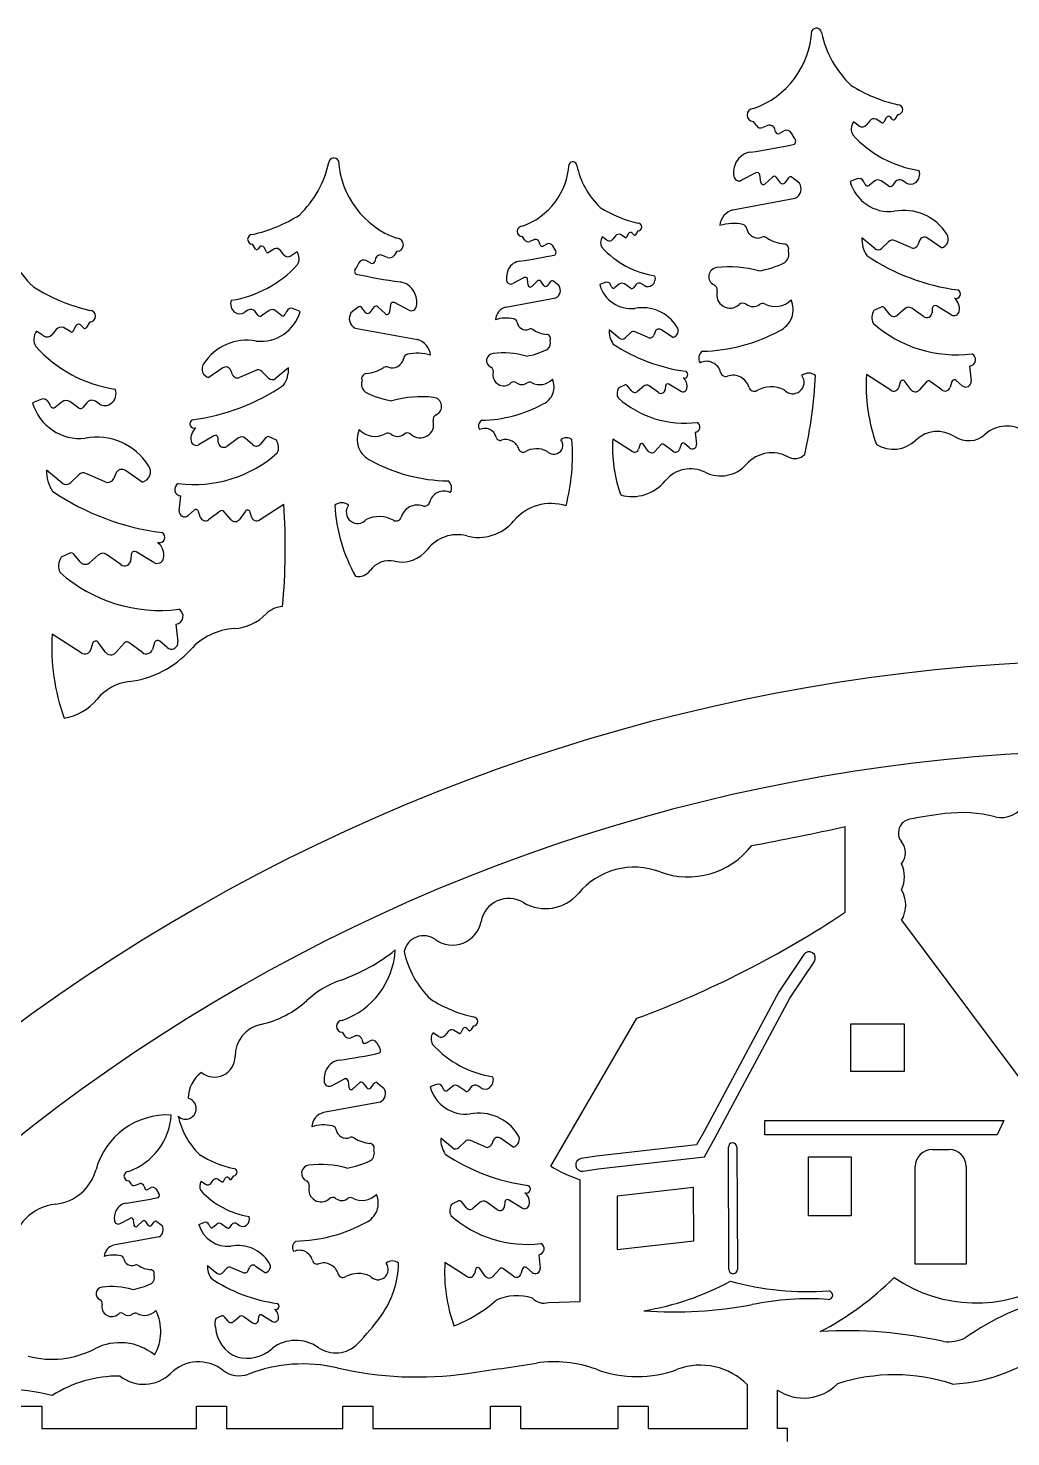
# Model space of a CAD drawing. Extents: x 0 to 545, y 0 to 410.
# Drawn here: x 143.3 to 259, y 243.7 to 409.5 of the extents above; entities that cross this region are included whole.
import ezdxf

# ---------------------------------------------------------------- set-up
doc = ezdxf.new("R2010")
doc.units = 0
doc.layers.add('GREEN', color=3, linetype='CONTINUOUS')
doc.layers.add('WHITE', color=7, linetype='CONTINUOUS')

msp = doc.modelspace()

# ---------------------------------------------------------------- linework, layer by layer
at = {"layer": 'GREEN', "linetype": 'CONTINUOUS'}
for p, q in [((229.058057, 398.037143), (228.722937, 398.526399)), ((230.403613, 398.042357), (229.817241, 397.807035)), ((241.179893, 397.992783), (240.486135, 398.467644)), ((242.429307, 398.616944), (242.033732, 398.120747)), ((243.854569, 398.382291), (243.156083, 398.812132)), ((244.367958, 398.973684), (244.076692, 398.441213)), ((245.114687, 398.771898), (244.882833, 399.032337)), ((245.734424, 399.364117), (245.366399, 398.791584)), ((231.330767, 397.327082), (231.251781, 397.619371)), ((232.344289, 397.423866), (231.784403, 397.12925)), ((233.534946, 396.556516), (233.193731, 397.170703)), ((229.012892, 392.47807), (227.317723, 391.602318)), ((229.581651, 391.370929), (229.47291, 392.235973)), ((230.949235, 391.987288), (230.116457, 391.182515)), ((231.90288, 391.315014), (231.422375, 391.950521)), ((232.844395, 391.886062), (232.407732, 391.313884)), ((234.124877, 391.275198), (233.294729, 391.941032)), ((240.905131, 391.768998), (240.110855, 391.444883)), ((241.864125, 391.123375), (241.724277, 391.438896)), ((243.000295, 391.522043), (242.351743, 391.004121)), ((244.650739, 390.922149), (243.75949, 391.546023)), ((245.425991, 391.436972), (245.084522, 390.989529)), ((246.685409, 391.310694), (246.281661, 391.579859)), ((226.274061, 388.142092), (233.650805, 389.481003)), ((201.761933, 384.592514), (201.493837, 384.983919)), ((211.459402, 384.557026), (210.904395, 384.936915)), ((212.458934, 385.056355), (212.142473, 384.659397)), ((213.599143, 384.868632), (213.040354, 385.212505)), ((214.009854, 385.341747), (213.776841, 384.91577)), ((214.607237, 385.180318), (214.421754, 385.388669)), ((215.103027, 385.654093), (214.808607, 385.196067)), ((243.001641, 383.562534), (241.485105, 384.818415)), ((250.873409, 383.656345), (249.234074, 384.792951)), ((170.065156, 383.513966), (169.697131, 384.086498)), ((170.548722, 383.754718), (170.316869, 383.49428)), ((171.354863, 383.163595), (171.063597, 383.696065)), ((172.275473, 383.534514), (171.576986, 383.104672)), ((173.397823, 382.843129), (173.002248, 383.339326)), ((174.945421, 383.190026), (174.251663, 382.715164)), ((186.708619, 383.24878), (186.373499, 382.759524)), ((202.838378, 384.596685), (202.369281, 384.408428)), ((203.580101, 384.024465), (203.516912, 384.258296)), ((204.390919, 384.101892), (203.94301, 383.866199)), ((205.343445, 383.408012), (205.070473, 383.899362)), ((244.644979, 384.379396), (243.850357, 383.598609)), ((247.246072, 383.674484), (245.343732, 384.507887)), ((248.284189, 384.507396), (248.089125, 384.019736)), ((182.237824, 381.893084), (181.896609, 381.278897)), ((183.647152, 381.851631), (183.087266, 382.146247)), ((184.179775, 382.341752), (184.100788, 382.049463)), ((185.614314, 382.529417), (185.027942, 382.764739)), ((201.725802, 380.145256), (200.369666, 379.444654)), ((202.180808, 379.259543), (202.093816, 379.951578)), ((203.274876, 379.75263), (202.608653, 379.108812)), ((204.037792, 379.214811), (203.653388, 379.723216)), ((204.791003, 379.671649), (204.441674, 379.213907)), ((205.815389, 379.182958), (205.151271, 379.715625)), ((211.239593, 379.577998), (210.604172, 379.318706)), ((212.006788, 379.0615), (211.894909, 379.313917)), ((212.915723, 379.380434), (212.396882, 378.966097)), ((214.236079, 378.900519), (213.52308, 379.399618)), ((214.85628, 379.312377), (214.583105, 378.954423)), ((215.863814, 379.211355), (215.540816, 379.426687)), ((175.3207, 376.167265), (174.526424, 376.491379)), ((182.136826, 376.663413), (181.306678, 375.997579)), ((183.023823, 376.036266), (182.587161, 376.608444)), ((184.00918, 376.672902), (183.528675, 376.037396)), ((185.315098, 375.904897), (184.48232, 376.709669)), ((185.958645, 376.958354), (185.849905, 376.09331)), ((188.113832, 376.3247), (186.418663, 377.200451)), ((199.534736, 376.676473), (205.436132, 377.747602)), ((243.77959, 376.676515), (242.916859, 376.28037)), ((244.783959, 375.81779), (244.157894, 376.588332)), ((246.592873, 376.515753), (245.68997, 375.737388)), ((248.769317, 375.560186), (247.374246, 376.552236)), ((249.791097, 376.552607), (249.770175, 376.050469)), ((252.02037, 375.765166), (250.2705, 376.81148)), ((150.544148, 374.927522), (150.102518, 374.240484)), ((169.149894, 376.30224), (168.746147, 376.033075)), ((170.347034, 375.71191), (170.005564, 376.159353)), ((171.672065, 376.268404), (170.780816, 375.64453)), ((173.079812, 375.726503), (172.431261, 376.244425)), ((173.707278, 376.161278), (173.56743, 375.845757)), ((145.07871, 373.281922), (144.246201, 373.851756)), ((146.578008, 374.030916), (146.103318, 373.435479)), ((148.288322, 373.749332), (147.450139, 374.265141)), ((148.904389, 374.459003), (148.55487, 373.820038)), ((149.800463, 374.21686), (149.522239, 374.529386)), ((181.78075, 374.203385), (189.157494, 372.864473)), ((212.9168, 373.012827), (211.703572, 374.017532)), ((214.231471, 373.666317), (213.595773, 373.041687)), ((216.312345, 373.102387), (214.790473, 373.769109)), ((217.142839, 373.768716), (216.986788, 373.378589)), ((219.214215, 373.087876), (217.902747, 373.99716)), ((166.197481, 369.515332), (164.558146, 368.378727)), ((167.34243, 368.742118), (167.147366, 369.229777)), ((170.087823, 369.230268), (168.185484, 368.396866)), ((171.581198, 368.320991), (170.786576, 369.101778)), ((173.94645, 369.540797), (172.429915, 368.284916)), ((244.890016, 366.887473), (242.030638, 368.730426)), ((254.177496, 369.723156), (254.369928, 367.968169)), ((213.539159, 367.504011), (212.848975, 367.187096)), ((214.342655, 366.817031), (213.841803, 367.433465)), ((215.789786, 367.375402), (215.067463, 366.75271)), ((217.530941, 366.610948), (216.414885, 367.404589)), ((218.348366, 367.404885), (218.331628, 367.003174)), ((220.131783, 366.774932), (218.731888, 367.611983)), ((246.001167, 367.824129), (245.845023, 367.253136)), ((247.2657, 366.961363), (246.563286, 367.926986)), ((249.123724, 367.885128), (248.250449, 366.911091)), ((250.895933, 366.922115), (249.549406, 367.927522)), ((252.09049, 367.905412), (251.879731, 367.238959)), ((253.323802, 367.420562), (252.600688, 368.049083)), ((144.748997, 365.81338), (143.795866, 365.424442)), ((145.899789, 365.038633), (145.731972, 365.417258)), ((147.263193, 365.517035), (146.484931, 364.895528)), ((149.243726, 364.797161), (148.174227, 365.54581)), ((150.174028, 365.414948), (149.764265, 364.878017)), ((151.68533, 365.263415), (151.200833, 365.586413)), ((165.161055, 361.533861), (163.411186, 360.487547)), ((221.857485, 361.941325), (222.01143, 360.537335)), ((165.66138, 360.77285), (165.640458, 361.274988)), ((168.057309, 361.274618), (166.662238, 360.282567)), ((169.741586, 360.45977), (168.838683, 361.238134)), ((171.273662, 361.310713), (170.647596, 360.540171)), ((172.514696, 361.002752), (171.651966, 361.398896)), ((214.4275, 359.672778), (212.139998, 361.14714)), ((215.316422, 360.422103), (215.191506, 359.965309)), ((216.328048, 359.73189), (215.766116, 360.504389)), ((217.814467, 360.470902), (217.115847, 359.691672)), ((219.232234, 359.700492), (218.155012, 360.504817)), ((220.18788, 360.487129), (220.019272, 359.953966)), ((221.17453, 360.099249), (220.596038, 360.602066)), ((147.264808, 355.965624), (145.444965, 357.472681)), ((149.236815, 356.945858), (148.283268, 356.008914)), ((152.358125, 356.099964), (150.075318, 357.100046)), ((153.603866, 357.099458), (153.36979, 356.514266)), ((156.71093, 356.078197), (154.743728, 357.442124)), ((161.061627, 352.69055), (161.254059, 354.445538)), ((173.400917, 353.452807), (170.541539, 351.609854)), ((162.830867, 352.771464), (162.107753, 352.142943)), ((163.551825, 351.96134), (163.341065, 352.627793)), ((165.882149, 352.649903), (164.535623, 351.644497)), ((167.181106, 351.633472), (166.307831, 352.60751)), ((168.86827, 352.649368), (168.165855, 351.683745)), ((169.586533, 351.975518), (169.430388, 352.54651)), ((148.198347, 347.7024), (147.16307, 347.227027)), ((149.40359, 346.67193), (148.652312, 347.59658)), ((151.574286, 347.509486), (150.490803, 346.575448)), ((154.18602, 346.362805), (152.511935, 347.553266)), ((155.412156, 347.553711), (155.387049, 346.951145)), ((158.087283, 346.608782), (155.987439, 347.864358)), ((160.675835, 339.35837), (160.906753, 337.252385)), ((149.530859, 335.95555), (146.099605, 338.167093)), ((150.86424, 337.079537), (150.676867, 336.394346)), ((152.38168, 336.044218), (151.538782, 337.202966)), ((154.611308, 337.152736), (153.563379, 335.983891)), ((156.737958, 335.997121), (155.122127, 337.203609)), ((158.171427, 337.177077), (157.918516, 336.377333)), ((159.651402, 336.595256), (158.783665, 337.349481))]:
    msp.add_line(p, q, dxfattribs=at)
for centre, radius, start, end in [((225.264902, 409.815792), 10.355556, -70.49249, -3.508211), ((236.14386, 408.902746), 0.610484, 8.175609, 152.766016), ((248.552578, 411.503691), 12.069201, -167.976694, -133.818962), ((249.719248, 417.956816), 17.90418, -122.133674, -102.859667), ((228.722937, 399.290534), 0.764135, 90, 270), ((245.734424, 399.932912), 0.568795, -90, 90), ((229.581114, 398.395416), 0.633993, -145.590443, -68.133508), ((230.639741, 397.453977), 0.633993, 15.12204, 111.866492), ((241.666298, 397.65985), 1.430146, 145.609256, 209.500855), ((241.537994, 398.515957), 0.633993, -124.390744, -38.562356), ((242.925046, 398.221734), 0.633993, 68.628404, 141.437644), ((243.937638, 398.517277), 0.158498, -121.607717, -28.679037), ((244.646066, 398.821556), 0.316997, 41.676879, 151.320964), ((245.23307, 398.877288), 0.158498, -138.323121, -32.733011), ((231.636787, 397.409778), 0.316997, -164.87796, -62.24632), ((232.639521, 396.862809), 0.633993, 29.054604, 117.75368), ((233.225596, 396.196382), 0.474756, -47.833998, 49.337842), ((250.210256, 405.822121), 13.207332, -137.829917, -98.634978), ((228.654194, 392.72151), 2.218977, 97.909997, 151.929644), ((218.830886, 463.423663), 69.162336, -82.090003, -77.717189), ((166.878978, 396.226073), 12.069201, -46.181038, -12.023306), ((179.287696, 393.625127), 0.610484, 27.233984, 171.824391), ((190.166654, 394.538173), 10.355556, -176.491789, -109.50751), ((198.727409, 394.015433), 8.284444, -70.49249, -3.508211), ((207.430575, 393.284996), 0.488387, 8.175609, 152.766016), ((217.35755, 395.365753), 9.655361, -167.976694, -133.818962), ((229.132953, 392.466195), 2.76156, 151.929644, 188.122627), ((227.02673, 392.165586), 0.633993, -171.877373, -62.67839), ((229.158389, 392.196436), 0.316997, 7.164776, 117.32161), ((231.16952, 391.759337), 0.316997, 37.092837, 134.020216), ((233.096391, 391.693749), 0.316997, 51.268059, 142.650651), ((244.757893, 392.751112), 4.827131, -164.299939, -83.59585), ((241.144665, 391.181996), 0.633993, 23.904259, 112.198571), ((243.395919, 391.026635), 0.633993, 55.00798, 128.610253), ((245.929985, 391.052345), 0.633993, 56.309933, 142.650651), ((247.109137, 392.33291), 1.198583, -55.066713, 21.105041), ((229.896172, 391.410466), 0.316997, -172.835223, -45.979785), ((232.155736, 391.506198), 0.316997, -142.907162, -37.349349), ((233.062115, 390.596278), 1.261109, -62.172979, 32.571488), ((242.153931, 391.251825), 0.316997, -156.095741, -51.389747), ((244.832525, 391.181843), 0.316997, -124.992021, -37.349349), ((247.212923, 392.101966), 0.95099, -123.690068, -52.224316), ((218.290886, 400.528252), 14.323344, -122.133674, -102.859667), ((226.895605, 386.091748), 2.142481, 106.864221, 174.902406), ((246.411058, 382.044584), 6.01374, 32.329018, 100.682468), ((153.925933, 389.495012), 14.483042, -167.976694, -133.818962), ((165.712307, 402.679197), 17.90418, -77.140333, -57.866326), ((215.103027, 386.109129), 0.455036, -90, 90), ((226.331083, 381.269398), 5.252675, 77.493542, 107.385383), ((227.331257, 385.778486), 0.633993, 9.489857, 77.493542), ((169.697131, 384.655293), 0.568795, 90, 270), ((186.708619, 384.012915), 0.764135, -90, 90), ((201.493837, 385.595227), 0.611308, 90, 270), ((211.848526, 384.290679), 1.144117, 145.609256, 209.500855), ((212.855524, 384.740187), 0.507195, 68.628404, 141.437644), ((213.665598, 384.976621), 0.126799, -121.607716, -28.679037), ((214.232341, 385.220045), 0.253597, 41.676879, 151.320964), ((214.701944, 385.26463), 0.126799, -138.323121, -32.733011), ((229.234982, 386.096714), 1.296146, -170.510143, -68.467157), ((229.943409, 384.301284), 0.633993, 56.77338, 111.532843), ((232.700631, 388.51049), 4.397874, -123.22662, -95.28689), ((244.950895, 384.679986), 3.468554, 177.712723, 213.858823), ((248.872837, 384.271937), 0.633993, 55.26514, 158.19859), ((250.643088, 384.666876), 1.036446, -77.160427, 34.949862), ((170.198485, 383.59967), 0.158498, -147.266989, -41.676879), ((170.785489, 383.543938), 0.316997, 28.679036, 138.323121), ((171.493917, 383.239658), 0.158498, -151.320963, -58.392283), ((172.506509, 382.944116), 0.633993, 38.562356, 111.371596), ((173.765257, 382.382231), 1.430146, -29.500855, 34.390744), ((202.180378, 384.879132), 0.507195, -145.590443, -68.133508), ((203.02728, 384.125981), 0.507195, 15.12204, 111.866492), ((203.824917, 384.090622), 0.253597, -164.87796, -62.24632), ((204.627105, 383.653046), 0.507195, 29.054604, 117.75368), ((205.095965, 383.119906), 0.379805, -47.833998, 49.337842), ((218.683693, 390.820496), 10.565866, -137.829917, -98.634978), ((211.745882, 384.975565), 0.507195, -124.390744, -38.562356), ((232.236981, 383.50003), 0.633993, -21.302312, 84.71311), ((231.700307, 382.885399), 1.191055, -53.867963, 18.823957), ((243.40601, 384.05083), 0.633993, -129.629005, -45.503167), ((245.089326, 383.927176), 0.633993, 66.342091, 134.496833), ((247.500477, 384.255195), 0.633993, -113.657909, -21.801409), ((165.221299, 390.544502), 13.207332, -81.365022, -42.170083), ((173.893562, 383.238339), 0.633993, -141.437644, -55.609256), ((182.792034, 381.58519), 0.633993, 62.24632, 150.945396), ((183.794769, 382.13216), 0.316997, -117.75368, -15.12204), ((184.791814, 382.176358), 0.633993, 68.133508, 164.87796), ((185.850442, 383.117797), 0.633993, -111.866492, -34.409557), ((201.438842, 380.340008), 1.775181, 97.909997, 151.929644), ((193.580196, 436.90173), 55.329869, -82.090003, -77.717189), ((227.690434, 391.313251), 10.505871, -81.16146, -63.350726), ((256.071927, 403.586894), 25.106156, -123.895952, -97.513719), ((182.205959, 380.918764), 0.474756, 130.662158, 227.833998), ((196.60067, 448.146045), 69.162336, -102.282811, -97.909997), ((201.82185, 380.135755), 2.209248, 151.929644, 188.122627), ((200.136872, 379.895268), 0.507195, -171.877373, -62.67839), ((201.842199, 379.919949), 0.253597, 7.164776, 117.32161), ((203.451104, 379.570269), 0.253597, 37.092837, 134.020216), ((204.992601, 379.517799), 0.253597, 51.268059, 142.650651), ((216.202797, 380.029128), 0.958866, -55.066713, 21.105041), ((224.519256, 380.257598), 1.069206, 96.268117, 245.735397), ((225.868426, 368.688143), 12.71704, 74.323379, 96.61926), ((155.325937, 397.238761), 21.485016, -122.133674, -102.859667), ((186.777362, 377.443891), 2.218977, 28.070356, 82.090003), ((186.298603, 377.188576), 2.76156, -8.122627, 28.070356), ((202.432425, 379.291172), 0.253597, -172.835223, -45.979785), ((204.240076, 379.367758), 0.253597, -142.907162, -37.349349), ((204.96518, 378.639822), 1.008887, -62.172979, 32.571488), ((214.321802, 380.363689), 3.861705, -164.299939, -83.59585), ((211.43122, 379.108397), 0.507195, 23.904259, 112.198571), ((212.238632, 379.16426), 0.253597, -156.095741, -51.389747), ((213.232223, 378.984108), 0.507195, 55.00798, 128.610253), ((214.381508, 379.108274), 0.253597, -124.992021, -37.349349), ((215.259475, 379.004675), 0.507195, 56.309933, 142.650651), ((216.285826, 379.844372), 0.760792, -123.690068, -52.224316), ((223.819324, 378.704863), 0.633993, -14.472029, 65.735397), ((225.975324, 378.148407), 1.592659, 165.527971, 312.440725), ((252.587196, 378.222242), 0.515215, -112.334503, 66.9457), ((168.322418, 377.055292), 1.198583, 158.894959, 235.066713), ((174.28689, 375.904378), 0.633993, 67.801429, 156.095741), ((182.335164, 376.41613), 0.316997, 37.349349, 128.731941), ((184.262035, 376.481719), 0.316997, 45.979784, 142.907163), ((186.273166, 376.918818), 0.316997, 62.67839, 172.835224), ((188.404825, 376.887967), 0.633993, -117.32161, -8.122627), ((200.031971, 375.036198), 1.713985, 106.864221, 174.902406), ((215.644334, 371.798467), 4.810992, 32.329018, 100.682468), ((227.477929, 376.505191), 0.633993, 52.136375, 132.440725), ((228.652617, 378.016121), 1.279851, -127.863626, -53.607372), ((229.78813, 376.475534), 0.633993, 62.202347, 126.392629), ((231.284925, 379.31474), 2.5756, -117.797653, -43.691523), ((230.657878, 376.388065), 2.741136, -65.487238, 24.747953), ((243.911868, 376.388436), 0.316997, 39.093859, 114.663396), ((247.006832, 376.03556), 0.633993, 54.582945, 130.763605), ((250.107819, 376.53941), 0.316997, 59.123187, 177.614056), ((251.325529, 376.465966), 1.66546, -10.025261, 50.208933), ((150.544148, 375.610076), 0.682554, -90, 90), ((168.218632, 376.824347), 0.95099, -127.775684, -56.309932), ((169.501571, 375.774726), 0.633993, 37.349349, 123.690067), ((170.673662, 377.473493), 4.827131, -96.40415, -15.700061), ((170.59903, 375.904224), 0.316997, -142.650651, -55.007979), ((172.035637, 375.749017), 0.633993, 51.389747, 124.99202), ((173.277625, 375.974207), 0.316997, -128.610253, -23.904259), ((182.36944, 375.31866), 1.261109, 147.428512, 242.172979), ((183.27582, 376.228579), 0.316997, -142.650651, -37.092838), ((185.535383, 376.132847), 0.316997, -134.020215, -7.164777), ((199.580354, 371.178318), 4.20214, 77.493542, 107.385383), ((200.380493, 374.785588), 0.507195, 9.489857, 77.493542), ((201.903473, 375.040171), 1.036917, -170.510143, -68.467157), ((244.159431, 375.437716), 1.50135, 145.856703, 205.916383), ((245.27601, 376.217581), 0.633993, -140.906141, -49.236395), ((249.136731, 376.076862), 0.633993, -125.417055, -2.385944), ((252.345731, 376.309305), 0.633993, -120.876813, -12.134148), ((145.662397, 372.882402), 1.716175, 145.609256, 209.500855), ((145.508431, 373.909731), 0.760792, -124.390744, -38.562356), ((147.172894, 373.556664), 0.760792, 68.628404, 141.437644), ((148.388005, 373.911315), 0.190198, -121.607717, -28.679037), ((149.238119, 374.27645), 0.380396, 41.67688, 151.320964), ((149.942524, 374.343329), 0.190198, -138.32312, -32.733011), ((202.470215, 373.603827), 0.507195, 56.77338, 111.532843), ((204.675992, 376.971192), 3.518299, -123.22662, -95.28689), ((204.305072, 372.962823), 0.507195, -21.302312, 84.71311), ((214.476204, 373.906788), 2.774843, 177.712723, 213.858823), ((214.586949, 373.30454), 0.507195, 66.342091, 134.496833), ((216.515869, 373.566956), 0.507195, -113.657909, -21.801409), ((217.613758, 373.580349), 0.507195, 55.26514, 158.19859), ((219.029958, 373.8963), 0.829157, -77.160427, 34.949862), ((222.305136, 391.328814), 19.850281, -88.790476, -61.439905), ((252.629312, 385.869323), 14.811354, -131.53071, -82.867511), ((155.915147, 382.677127), 15.848799, -137.829917, -98.634978), ((169.020497, 366.766965), 6.01374, 79.317532, 147.670982), ((188.535951, 370.81413), 2.142481, 5.097594, 73.135779), ((200.667835, 379.213401), 8.404697, -81.16146, -63.350726), ((203.875733, 372.471119), 0.952844, -53.867963, 18.823957), ((223.373029, 389.032314), 20.084925, -123.895952, -97.513719), ((213.240296, 373.403464), 0.507195, -129.629005, -45.503167), ((223.230526, 370.664007), 0.962858, 121.729582, 214.308057), ((164.788467, 369.389257), 1.036446, 145.050138, 257.160427), ((186.196574, 370.819095), 1.296146, -111.532843, -9.489857), ((188.100298, 370.500867), 0.633993, 102.506458, 170.510143), ((189.100472, 365.991779), 5.252675, 72.614617, 102.506458), ((198.130893, 370.368878), 0.855365, 96.268117, 245.735397), ((199.210228, 361.113314), 10.173632, 74.323379, 96.61926), ((223.184898, 368.57536), 1.718137, 14.043417, 115.871314), ((254.117233, 370.489146), 0.768357, -85.501622, 62.80809), ((166.558718, 368.994318), 0.633993, 21.80141, 124.73486), ((167.931078, 368.977577), 0.633993, -158.198591, -66.342091), ((170.342229, 368.649557), 0.633993, 45.503167, 113.657909), ((172.025545, 368.773211), 0.633993, -134.496833, -50.370995), ((170.48066, 369.402367), 3.468554, -33.858823, 2.287277), ((183.194575, 368.222411), 0.633993, 95.28689, 201.302312), ((182.730925, 373.232872), 4.397874, -84.71311, -56.77338), ((185.488146, 369.023666), 0.633993, 68.467157, 123.22662), ((197.570947, 369.12669), 0.507195, -14.472029, 65.735397), ((199.295747, 368.681525), 1.274127, 165.527971, 312.440725), ((203.543427, 369.614592), 2.06048, -117.797653, -43.691523), ((203.04179, 367.273252), 2.192908, -65.487238, 24.747953), ((220.585244, 368.740594), 0.412172, -112.334503, 66.945699), ((219.575911, 367.335573), 1.332368, -10.025261, 50.208933), ((225.466728, 369.146121), 0.633993, -165.956583, -71.156989), ((226.307862, 366.681376), 1.970326, 16.149064, 108.843011), ((233.354319, 367.806547), 1.328212, -139.892189, 37.788237), ((235.216897, 367.63163), 1.280041, 50.57473, 129.42527), ((183.135548, 371.165366), 52.955456, -12.905069, -2.754615), ((262.619111, 367.467657), 20.627161, 176.49023, 199.739662), ((152.193804, 366.490075), 1.4383, -55.066713, 21.105041), ((159.359629, 388.309275), 25.106156, -82.486281, -56.104048), ((183.731249, 367.607781), 1.191055, 161.176043, 233.867963), ((187.741121, 376.035633), 10.505871, -116.649274, -98.83854), ((200.497831, 367.366952), 0.507195, 52.136375, 132.440725), ((201.437581, 368.575696), 1.023881, -127.863626, -53.607372), ((202.345991, 367.343227), 0.507195, 62.202347, 126.392629), ((213.843033, 366.512972), 1.20108, 145.856703, 205.916383), ((213.644982, 367.273548), 0.253597, 39.093859, 114.663396), ((214.736296, 367.136865), 0.507195, -140.906141, -49.236395), ((216.120953, 366.991248), 0.507195, 54.582945, 130.763605), ((217.824873, 367.024289), 0.507195, -125.417055, -2.385944), ((218.601743, 367.394328), 0.253597, 59.123187, 177.614055), ((220.392073, 367.210244), 0.507195, -120.876813, -12.134148), ((228.809417, 367.405734), 0.633993, -163.850936, -61.091505), ((230.824898, 363.755976), 3.535286, 64.651094, 118.908495), ((245.233483, 367.420369), 0.633993, -122.80296, -15.294276), ((246.306937, 367.740513), 0.316997, 36.032935, 164.705724), ((247.778397, 367.33431), 0.633993, -143.967065, -41.877869), ((249.35975, 367.673519), 0.316997, 53.252529, 138.12213), ((251.275244, 367.430122), 0.633993, -126.747471, -17.54906), ((252.392734, 367.80983), 0.316997, 49.003269, 162.45094), ((253.739712, 367.899066), 0.633993, -130.996732, 6.257409), ((149.372311, 366.991917), 5.792557, -164.299939, -83.59585), ((145.036438, 365.108978), 0.760792, 23.904259, 112.198571), ((146.247556, 365.192773), 0.380396, -156.095741, -51.389747), ((147.737942, 364.922545), 0.760792, 55.00798, 128.610253), ((149.461869, 365.108793), 0.380396, -124.992021, -37.349349), ((150.778821, 364.953396), 0.760792, 56.309933, 142.650651), ((152.318347, 366.212941), 1.141188, -123.690068, -52.224316), ((189.56313, 353.410524), 12.71704, 83.38074, 105.676621), ((190.912299, 364.979979), 1.069206, -65.735397, 83.731883), ((196.359597, 379.22585), 15.880225, -88.790476, -61.439905), ((220.618937, 374.858258), 11.849083, -131.53071, -82.867511), ((162.84436, 362.944624), 0.515215, 113.0543, 292.334503), ((189.456231, 362.870788), 1.592659, -132.440725, 14.472029), ((191.612231, 363.427245), 0.633993, 114.264603, 194.472029), ((197.099908, 362.694005), 0.770286, 121.729583, 214.308057), ((164.106026, 361.188348), 1.66546, 129.791067, 190.025261), ((165.323736, 361.261792), 0.316997, 2.385944, 120.876813), ((184.773678, 361.110446), 2.741136, 155.252047, 245.487238), ((184.146631, 364.037122), 2.5756, -136.308477, -62.202347), ((185.643426, 361.197915), 0.633993, 53.607371, 117.797653), ((186.778939, 362.738502), 1.279851, -126.392628, -52.136374), ((187.953626, 361.227572), 0.633993, 47.559275, 127.863625), ((197.063406, 361.023088), 1.37451, 14.043417, 115.871314), ((221.809274, 362.554116), 0.614685, -85.501622, 62.80809), ((250.399849, 358.352847), 3.68431, 56.722901, 133.744876), ((254.046446, 363.909098), 2.961711, -123.277099, -48.151099), ((258.555789, 358.874326), 3.797217, 54.794016, 131.848901), ((151.356109, 354.144083), 7.216488, 32.329018, 100.682468), ((163.085824, 361.031686), 0.633993, -167.865852, -59.123187), ((166.294824, 360.799243), 0.633993, -177.614056, -54.582945), ((168.424723, 360.757941), 0.633993, 49.236395, 125.417055), ((170.155545, 360.939963), 0.633993, -130.763605, -39.093859), ((171.519687, 361.110817), 0.316997, 65.336604, 140.906141), ((171.272124, 360.160097), 1.50135, -25.916383, 34.143297), ((198.88887, 361.479697), 0.507195, -165.956583, -71.156989), ((199.561777, 359.5079), 1.57626, 16.149064, 108.843011), ((201.563022, 360.087387), 0.507195, -163.850936, -61.091505), ((203.175406, 357.16758), 2.828229, 64.651094, 118.908495), ((205.198943, 360.408037), 1.06257, -139.892189, 37.788237), ((206.689005, 360.268104), 1.024033, 50.57473, 129.42527), ((183.30092, 359.316184), 24.101523, -14.485992, 4.14705), ((228.610776, 360.136925), 16.501729, 176.49023, 199.739662), ((214.702274, 360.099095), 0.507195, -122.80296, -15.294276), ((215.561037, 360.35521), 0.253597, 36.032935, 164.705724), ((218.003288, 360.301615), 0.253597, 53.252529, 138.12213), ((219.535683, 360.106897), 0.507195, -126.747471, -17.54906), ((220.429674, 360.410664), 0.253597, 49.003269, 162.45094), ((221.507257, 360.482053), 0.507195, -130.996732, 6.257409), ((245.19281, 363.793164), 3.846315, -121.134748, -46.255124), ((162.802243, 370.591705), 14.811354, -97.132489, -48.46929), ((193.126419, 376.051195), 19.850281, -118.560095, -91.209524), ((216.738206, 360.030248), 0.507195, -143.967065, -41.877869), ((230.897392, 355.541291), 3.98545, 61.120135, 138.573977), ((233.59058, 360.424047), 1.590801, -118.879865, -43.0313), ((149.603914, 357.306565), 4.162265, 177.712723, 213.858823), ((149.770031, 356.403193), 0.760792, 66.342091, 134.496833), ((154.310244, 356.816907), 0.760792, 55.26514, 158.19859), ((156.434545, 357.290834), 1.243735, -77.160427, 34.949862), ((221.31143, 353.777183), 3.863187, 63.420214, 140.838245), ((224.859681, 360.869124), 4.066865, -116.579786, -41.426023), ((162.949151, 379.994855), 30.127387, -123.895952, -97.513719), ((147.750052, 356.551578), 0.760792, -129.629005, -45.503167), ((152.663412, 356.796817), 0.760792, -113.657909, -21.801409), ((161.314322, 355.211527), 0.768357, 117.19191, 265.501622), ((192.246657, 353.297742), 1.718137, 64.128686, 165.956583), ((192.20103, 355.386388), 0.962858, -34.308057, 58.270418), ((214.439806, 359.373909), 4.999238, -105.798495, -39.161755), ((95.190291, 348.394306), 78.374042, -5.106586, 3.700618), ((180.214658, 352.354011), 1.280041, 50.57473, 129.42527), ((198.579782, 354.423039), 19.208441, -176.776066, -150.601581), ((182.077236, 352.528929), 1.328212, 142.211763, 319.892189), ((189.123694, 351.403757), 1.970326, 71.156989, 163.850936), ((189.964827, 353.868503), 0.633993, -108.843011, -14.043417), ((204.90036, 347.754956), 5.798328, 72.579998, 139.850503), ((161.691843, 352.621448), 0.633993, 173.742591, 310.996732), ((163.038822, 352.532212), 0.316997, 17.54906, 130.996731), ((164.156311, 352.152503), 0.633993, -162.45094, -53.252529), ((166.071805, 352.3959), 0.316997, 41.87787, 126.747471), ((167.653158, 352.056691), 0.633993, -138.122131, -36.032935), ((169.124618, 352.462894), 0.316997, 15.294276, 143.967065), ((170.198072, 352.14275), 0.633993, -164.705724, -57.19704), ((184.606657, 348.478357), 3.535286, 61.091505, 115.348906), ((186.622138, 352.128115), 0.633993, -118.908495, -16.149064), ((158.767474, 349.557273), 0.618258, -112.334503, 66.9457), ((196.307864, 355.003205), 5.443028, -104.592449, -40.149497), ((157.253474, 347.449742), 1.998552, -10.025261, 50.208933), ((193.820539, 345.449055), 4.429589, 75.40755, 142.322109), ((148.654157, 346.215841), 1.80162, 145.856703, 205.916383), ((148.357081, 347.356706), 0.380396, 39.093859, 114.663396), ((149.994052, 347.15168), 0.760792, -140.906141, -49.236395), ((152.071038, 346.933254), 0.760792, 54.582945, 130.763605), ((154.626917, 346.982817), 0.760792, -125.417055, -2.385944), ((155.792222, 347.537875), 0.380396, 59.123187, 177.614056), ((158.477717, 347.261749), 0.760792, -120.876813, -12.134148), ((185.825975, 344.017845), 2.799135, 77.491786, 143.986662), ((187.266372, 350.510653), 3.851527, -102.508214, -37.677891), ((158.818014, 358.73377), 17.773624, -131.53071, -82.867511), ((182.181376, 346.667097), 1.706598, -101.372342, -36.013338), ((160.603519, 340.277558), 0.922028, -85.501622, 62.80809), ((167.187677, 344.613789), 5.79058, -86.341894, -44.37995), ((173.363246, 338.570456), 2.849995, 92.211806, 135.62005), ((168.042209, 331.247703), 7.602795, 93.658106, 137.903052), ((170.805772, 336.65177), 24.752594, 176.49023, 199.739662), ((151.231164, 336.979198), 0.380396, 36.032935, 164.705724), ((154.89454, 336.898805), 0.380396, 53.252529, 138.12213), ((158.53412, 337.062379), 0.380396, 49.003269, 162.45094), ((160.150494, 337.169462), 0.760792, -130.996732, 6.257409), ((149.943019, 336.595025), 0.760792, -122.80296, -15.294276), ((152.996916, 336.491754), 0.760792, -143.967065, -41.877869), ((153.763481, 344.148142), 11.640474, -83.130901, -42.096948), ((157.193132, 336.606728), 0.760792, -126.747471, -17.54906), ((155.841262, 326.9003), 5.732069, 96.869099, 140.781083), ((146.53667, 334.494056), 6.277951, -81.102019, -39.218917), ((272.73906, 114.484389), 210.004157, -5.464915, 185.464915)]:
    msp.add_arc(centre, radius, start, end, dxfattribs=at)
at = {"layer": 'WHITE', "linetype": 'CONTINUOUS'}
for p, q in [((239.540563, 305.449131), (239.540563, 315.514767)), ((246.158568, 304.486464), (262.079227, 283.218429)), ((234.645535, 300.452379), (231.714973, 296.074491)), ((233.00264, 295.301582), (235.892035, 299.617971)), ((231.714973, 296.074491), (222.913861, 279.625581)), ((224.226241, 278.898859), (233.00264, 295.301582)), ((195.739798, 292.068147), (195.40523, 291.547664)), ((204.835783, 275.534787), (214.984237, 292.946703)), ((240.200347, 292.282863), (246.485413, 292.282863)), ((240.200347, 286.696269), (240.200347, 292.282863)), ((246.485413, 292.282863), (246.485413, 286.696269)), ((180.27481, 291.306586), (180.579464, 290.861808)), ((181.269632, 290.652619), (181.802697, 290.866548)), ((182.573759, 290.482015), (182.645564, 290.216297)), ((183.057961, 290.03645), (183.566948, 290.304283)), ((191.599315, 290.82148), (190.968626, 291.253173)), ((192.735147, 291.3889), (192.375533, 290.937812)), ((194.030839, 291.175579), (193.395852, 291.566344)), ((194.497556, 291.713209), (194.232769, 291.229144)), ((195.176401, 291.529767), (194.965625, 291.766529)), ((184.339169, 290.074135), (184.649364, 289.515783)), ((178.997343, 285.011967), (180.538406, 285.808105)), ((180.956604, 285.588017), (181.055459, 284.801613)), ((181.541646, 284.630328), (182.298717, 285.36194)), ((182.728845, 285.328515), (183.165667, 284.750782)), ((183.624624, 284.749754), (184.02159, 285.269916)), ((184.430985, 285.319889), (185.185665, 284.714585)), ((246.485413, 286.696269), (240.200347, 286.696269)), ((191.349532, 285.163494), (190.627463, 284.868844)), ((192.221344, 284.576564), (192.09421, 284.863402)), ((193.254226, 284.93899), (192.664634, 284.468152)), ((194.75463, 284.393631), (193.944404, 284.96079)), ((195.459405, 284.861652), (195.148978, 284.454886)), ((196.60433, 284.746854), (196.237286, 284.99155)), ((184.75469, 283.083499), (178.048559, 281.866307)), ((230.040349, 279.248774), (230.040349, 280.898883)), ((230.040349, 280.898883), (258.226573, 280.898883)), ((258.226573, 280.898883), (257.416159, 279.248774)), ((193.25545, 277.703073), (191.876781, 278.844783)), ((200.411603, 277.788355), (198.921298, 278.821633)), ((222.913861, 279.625581), (222.013411, 278.053377)), ((222.937419, 276.64855), (224.226241, 278.898859)), ((257.416159, 279.248774), (230.040349, 279.248774)), ((194.749394, 278.445674), (194.02701, 277.735868)), ((197.114023, 277.804845), (195.384624, 278.562484)), ((198.057767, 278.562038), (197.880436, 278.118711)), ((222.013411, 278.053377), (210.220537, 276.716007)), ((225.827705, 263.367693), (225.765626, 277.76998)), ((226.765617, 277.77429), (226.827696, 263.372003)), ((249.787036, 277.487727), (251.79187, 277.487727)), ((210.220537, 276.716007), (208.413721, 276.440955)), ((210.417993, 275.228785), (222.937419, 276.64855)), ((235.193005, 276.64855), (240.246451, 276.64855)), ((235.193005, 269.690744), (235.193005, 276.64855)), ((240.246451, 276.64855), (240.246451, 269.690744)), ((247.787036, 264.008317), (247.787036, 275.487727)), ((253.79187, 275.487727), (253.79187, 264.008317)), ((155.116493, 273.812641), (155.360216, 273.456819)), ((163.671546, 273.769911), (164.176097, 273.424557)), ((164.797071, 273.517622), (165.084762, 273.878493)), ((165.613326, 274.020447), (166.121316, 273.707836)), ((166.28286, 273.750688), (166.49469, 274.137939)), ((166.869145, 274.180596), (167.037765, 273.991186)), ((167.220829, 274.005503), (167.488483, 274.42189)), ((208.312135, 259.615372), (208.312135, 273.951844)), ((208.639465, 274.958039), (210.417993, 275.228785)), ((155.912351, 273.289468), (156.338803, 273.460611)), ((156.955652, 273.152984), (157.013096, 272.940411)), ((157.343014, 272.796533), (157.750203, 273.010799)), ((158.36798, 272.826681), (158.616136, 272.379999)), ((221.656792, 273.036562), (212.652379, 272.015417)), ((212.652379, 272.015417), (212.679499, 265.723449)), ((221.683912, 266.744594), (221.656792, 273.036562)), ((193.962676, 271.443055), (193.178376, 271.082924)), ((194.875739, 270.662396), (194.306589, 271.362888)), ((196.520206, 271.296908), (195.699385, 270.589304)), ((198.498792, 270.42821), (197.230546, 271.330074)), ((199.427683, 271.330411), (199.408663, 270.873922)), ((201.454294, 270.614556), (199.863504, 271.56575)), ((154.094519, 268.776946), (155.32737, 269.413857)), ((155.661928, 269.237786), (155.741012, 268.608663)), ((156.129962, 268.471635), (156.735619, 269.056924)), ((157.079721, 269.030184), (157.429179, 268.567998)), ((157.796344, 268.567176), (158.113917, 268.983305)), ((158.441433, 269.023284), (159.045177, 268.539041)), ((163.398615, 268.662448), (163.976271, 268.898168)), ((164.572013, 268.658094), (164.67372, 268.428624)), ((165.028352, 268.341894), (165.500026, 268.718565)), ((166.052168, 268.736004), (166.700349, 268.282278)), ((167.015827, 268.331281), (167.264169, 268.656694)), ((167.886474, 268.760612), (168.180109, 268.564856)), ((240.246451, 269.690744), (235.193005, 269.690744)), ((158.700397, 267.234172), (153.335492, 266.260418)), ((212.679499, 265.723449), (221.683912, 266.744594)), ((164.398069, 263.843199), (165.501005, 262.929831)), ((170.033683, 263.824679), (171.225927, 262.998057)), ((194.972155, 262.543926), (192.37272, 264.219337)), ((203.415318, 265.12182), (203.590257, 263.526377)), ((253.79187, 264.008317), (247.787036, 264.008317)), ((166.118253, 262.956067), (166.69616, 263.523912)), ((167.204344, 263.61736), (168.587863, 263.011249)), ((169.200993, 263.262341), (169.342858, 263.617003)), ((195.982292, 263.395432), (195.840342, 262.876347)), ((197.131868, 262.611099), (196.493309, 263.488938)), ((198.82098, 263.450885), (198.027094, 262.565397)), ((200.432079, 262.575419), (199.207964, 263.489425)), ((201.51804, 263.469325), (201.326441, 262.863458)), ((202.639233, 263.028552), (201.981857, 263.599935)), ((204.567698, 259.508119), (208.312135, 259.615372)), ((165.439345, 257.633712), (166.066786, 257.921816)), ((166.341916, 257.857683), (166.797236, 257.297289)), ((167.456153, 257.238815), (168.11281, 257.804899)), ((168.681081, 257.831432), (169.695678, 257.109941)), ((170.423575, 257.46651), (170.438791, 257.831702)), ((170.787448, 258.019973), (172.06008, 257.259017)), ((228.008347, 244.642557), (228.008347, 249.779328)), ((231.545743, 244.642557), (231.545743, 249.179232)), ((141.331201, 247.274805), (144.868597, 247.274805)), ((144.868597, 247.274805), (144.868597, 244.642557)), ((163.105363, 244.642557), (163.105363, 247.274805)), ((163.105363, 247.274805), (166.642759, 247.274805)), ((166.642759, 247.274805), (166.642759, 244.642557)), ((180.352614, 244.642557), (180.352614, 247.274805)), ((180.352614, 247.274805), (183.89001, 247.274805)), ((183.89001, 247.274805), (183.89001, 244.642557)), ((197.739547, 244.642557), (197.739547, 247.274805)), ((197.739547, 247.274805), (201.276943, 247.274805)), ((201.276943, 247.274805), (201.276943, 244.642557)), ((212.765173, 244.642557), (212.765173, 247.274805)), ((212.765173, 247.274805), (216.302569, 247.274805)), ((216.302569, 247.274805), (216.302569, 244.642557)), ((144.868597, 244.642557), (163.105363, 244.642557)), ((166.642759, 244.642557), (180.352614, 244.642557)), ((183.89001, 244.642557), (197.739547, 244.642557)), ((201.276943, 244.642557), (212.765173, 244.642557)), ((216.302569, 244.642557), (228.008347, 244.642557)), ((232.724318, 244.642557), (231.545743, 244.642557)), ((232.724318, 243.142557), (232.724318, 244.642557))]:
    msp.add_line(p, q, dxfattribs=at)
for centre, radius, start, end in [((272.73906, 114.484389), 220.635051, -5.200854, 185.200854), ((257.531141, 264.416515), 52.997768, 96.774105, 101.341672), ((253.24175, 300.527233), 16.633186, 76.218832, 96.774105), ((257.931824, 319.648921), 3.055281, -103.781168, -27.179547), ((155.730471, 700.407697), 393.912045, -79.352944, -77.715652), ((247.431922, 314.767552), 1.643887, 101.341672, 219.231215), ((244.570446, 312.431192), 2.050247, -39.231215, 39.231215), ((221.016811, 319.066766), 9.468508, -110.410259, -37.694281), ((214.703342, 302.099659), 8.635155, 69.589741, 139.929738), ((243.014908, 309.608114), 3.494636, -25.898781, 25.898781), ((199.895207, 303.735623), 3.327287, 58.889156, 169.367816), ((204.226529, 310.912665), 5.055451, -121.110844, -40.070262), ((243.162296, 306.284091), 3.494153, -30.961845, 30.961845), ((173.872745, 404.061849), 118.476708, -69.696031, -56.339707), ((193.268391, 304.979651), 3.415287, -126.123597, -10.632184), ((189.868753, 300.321614), 2.351415, 53.876403, 167.799358), ((172.712251, 318.381252), 22.208001, -70.485331, -51.531032), ((177.131141, 301.56967), 9.414141, -70.49249, -3.508211), ((198.301756, 303.104125), 10.972001, -167.976694, -133.818962), ((235.268785, 300.035175), 0.75, -33.798386, 146.201614), ((184.090393, 286.276495), 11.853378, 109.514669, 132.412844), ((199.362365, 308.970601), 16.276527, -122.133674, -102.859667), ((168.205233, 303.665135), 11.698758, -77.713092, -47.587156), ((171.517143, 288.458649), 3.86421, 102.286908, 180.16475), ((180.27481, 292.001254), 0.694668, 90, 270), ((195.739798, 292.585234), 0.517086, -90, 90), ((181.05497, 291.18751), 0.576358, -145.590443, -68.133508), ((182.017359, 290.331657), 0.576358, 15.12204, 111.866492), ((182.923764, 290.291476), 0.288179, -164.87796, -62.24632), ((183.835341, 289.794231), 0.576358, 29.054604, 117.75368), ((192.041502, 290.518814), 1.300133, 145.609256, 209.500854), ((191.924861, 291.297094), 0.576358, -124.390744, -38.562356), ((193.185818, 291.029618), 0.576358, 68.628404, 141.437644), ((194.106356, 291.298293), 0.144089, -121.607717, -28.679037), ((194.750382, 291.574911), 0.288179, 41.67688, 151.320964), ((195.284022, 291.625576), 0.144089, -138.32312, -32.733012), ((171.282036, 350.304099), 62.874851, -82.090003, -77.717189), ((184.368137, 289.188389), 0.431597, -47.833998, 49.337842), ((199.808737, 297.93906), 12.006666, -137.829917, -98.634978), ((165.233197, 288.44058), 2.419763, -129.93508, 0.16475), ((180.647552, 285.797309), 2.510509, 151.929644, 188.122627), ((180.212316, 286.029414), 2.017252, 97.909997, 151.929644), ((166.048935, 283.459642), 3.921893, 127.1607, 178.77758), ((178.732804, 285.524029), 0.576358, -171.877373, -62.67839), ((180.670675, 285.552074), 0.288179, 7.164776, 117.32161), ((182.498976, 285.154712), 0.288179, 37.092837, 134.020215), ((184.250678, 285.095086), 0.288179, 51.268059, 142.650651), ((196.989537, 285.676142), 1.089621, -55.066713, 21.105041), ((181.341387, 284.837556), 0.288179, -172.835224, -45.979785), ((183.395536, 284.924585), 0.288179, -142.907162, -37.349349), ((184.219517, 284.097385), 1.146462, -62.172979, 32.571488), ((194.852043, 286.056325), 4.388301, -164.299939, -83.59585), ((191.56729, 284.629856), 0.576358, 23.904259, 112.198571), ((192.484804, 284.693337), 0.288179, -156.095741, -51.389747), ((193.613884, 284.488619), 0.576358, 55.00798, 128.610253), ((194.91989, 284.629716), 0.288179, -124.99202, -37.349349), ((195.917581, 284.511991), 0.576358, 56.309933, 142.650651), ((197.083888, 285.466192), 0.864536, -123.690068, -52.224316), ((161.821798, 282.326927), 1.254316, -133.839789, 75.87336), ((159.676226, 272.867928), 8.705582, 87.086219, 164.904726), ((152.601558, 282.023109), 7.531313, -70.49249, -3.508211), ((169.53805, 283.250672), 8.777601, -167.976694, -133.818962), ((178.100397, 275.618403), 4.775159, 77.493542, 107.385383), ((178.613599, 280.002358), 1.94771, 106.864221, 174.902406), ((179.009646, 279.717574), 0.576358, 9.489857, 77.493542), ((196.35492, 276.323118), 5.467036, 32.329018, 100.682468), ((180.740305, 280.006872), 1.178314, -170.510143, -68.467157), ((181.38433, 278.374663), 0.576358, 56.77338, 111.532843), ((183.890895, 282.201215), 3.998067, -123.22662, -95.28689), ((195.027499, 278.718938), 3.153231, 177.712723, 213.858823), ((195.153346, 278.034565), 0.576358, 66.342091, 134.496833), ((198.592901, 278.347984), 0.576358, 55.26514, 158.19859), ((200.20222, 278.70702), 0.942224, -77.160427, 34.949862), ((183.469395, 277.64625), 0.576358, -21.302312, 84.71311), ((182.98151, 277.087495), 1.082777, -53.867963, 18.823957), ((205.137528, 295.907036), 22.823778, -123.895952, -97.513719), ((193.623058, 278.146978), 0.576358, -129.629005, -45.503167), ((197.345301, 278.332765), 0.576358, -113.657909, -21.801409), ((226.265622, 277.772135), 0.5, 0.246963, 180.246963), ((249.787036, 275.487727), 2, 90, 180), ((251.79187, 275.487727), 2, 0, 90), ((170.386537, 287.943854), 13.021222, -122.133674, -102.859667), ((176.453282, 274.698585), 0.972005, 96.268117, 245.735397), ((177.6798, 264.180899), 11.560945, 74.323379, 96.61926), ((179.336171, 284.749179), 9.550792, -81.16146, -63.350726), ((213.005426, 288.867669), 15.636777, -121.497637, -107.466279), ((208.526593, 275.699497), 0.75, 98.655695, 278.655695), ((145.927926, 276.576288), 5.534069, -84.016982, -15.095274), ((155.116493, 274.368376), 0.555734, 90, 270), ((164.529846, 273.182424), 1.040106, 145.609256, 209.500854), ((165.445299, 273.591067), 0.461086, 68.628404, 141.437644), ((166.18173, 273.806007), 0.115272, -121.607717, -28.679037), ((166.696951, 274.027301), 0.230543, 41.67688, 151.320964), ((167.123863, 274.067834), 0.115272, -138.32312, -32.733012), ((167.488483, 274.83556), 0.413669, -90, 90), ((175.81698, 273.287008), 0.576358, -14.472029, 65.735397), ((155.740621, 273.717381), 0.461086, -145.590443, -68.133508), ((156.510532, 273.032698), 0.461086, 15.12204, 111.866492), ((157.235656, 273.000554), 0.230543, -164.87796, -62.24632), ((157.964918, 272.602757), 0.461086, 29.054604, 117.75368), ((158.391154, 272.118084), 0.345277, -47.833997, 49.337842), ((170.743634, 279.118621), 9.605333, -137.829917, -98.634978), ((164.436534, 273.805047), 0.461086, -124.390744, -38.562356), ((177.77698, 272.781138), 1.447872, 165.527971, 312.440725), ((182.60389, 273.841442), 2.341455, -117.797653, -43.691523), ((182.033847, 271.180828), 2.491941, -65.487238, 24.747953), ((200.822621, 271.251647), 1.514055, -10.025261, 50.208933), ((201.969591, 272.848262), 0.468377, -112.334503, 66.9457), ((147.109916, 265.298252), 5.805737, 95.983018, 174.469904), ((155.414686, 269.40522), 2.008407, 151.929644, 188.122627), ((155.066498, 269.590904), 1.613801, 97.909997, 151.929644), ((147.922274, 321.010652), 50.299881, -82.090003, -77.717189), ((179.142985, 271.287306), 0.576358, 52.136375, 132.440725), ((180.210882, 272.660879), 1.163501, -127.863626, -53.607372), ((181.243167, 271.260345), 0.576358, 62.202348, 126.392629), ((194.307987, 270.316874), 1.364864, 145.856703, 205.916383), ((194.082929, 271.181165), 0.288179, 39.093859, 114.663396), ((195.323058, 271.025843), 0.576358, -140.906141, -49.236395), ((196.896533, 270.860369), 0.576358, 54.582945, 130.763605), ((198.832805, 270.897916), 0.576358, -125.417055, -2.385944), ((199.715612, 271.318414), 0.288179, 59.123187, 177.614056), ((201.750077, 271.109228), 0.576358, -120.876813, -12.134148), ((153.882888, 269.186596), 0.461086, -171.877373, -62.67839), ((155.433185, 269.209032), 0.230543, 7.164776, 117.32161), ((156.895826, 268.891142), 0.230543, 37.092837, 134.020216), ((158.297187, 268.843441), 0.230543, 51.268059, 142.650651), ((166.778279, 269.612433), 3.510641, -164.299939, -83.59585), ((164.150477, 268.471258), 0.461086, 23.904259, 112.198571), ((165.787752, 268.358268), 0.461086, 55.00798, 128.610253), ((167.630709, 268.376965), 0.461086, 56.309933, 142.650651), ((168.488275, 269.308286), 0.871697, -55.066713, 21.105041), ((174.440446, 284.763326), 18.04571, -88.790476, -61.439905), ((202.007878, 279.800154), 13.464867, -131.53071, -82.867511), ((155.969755, 268.637417), 0.230543, -172.835224, -45.979785), ((157.613074, 268.70704), 0.230543, -142.907162, -37.349349), ((158.272259, 268.045281), 0.91717, -62.172979, 32.571488), ((164.884488, 268.522042), 0.230543, -156.095741, -51.389747), ((166.832557, 268.471146), 0.230543, -124.99202, -37.349349), ((168.563755, 269.140326), 0.691629, -123.690068, -52.224316), ((153.787524, 264.769259), 1.558168, 106.864221, 174.902406), ((167.980581, 261.825867), 4.373629, 32.329018, 100.682468), ((175.281709, 265.977138), 0.875325, 121.729582, 214.308057), ((175.240229, 264.078369), 1.561943, 14.043417, 115.871314), ((203.360534, 265.818174), 0.698506, -85.501622, 62.80809), ((153.376963, 261.262095), 3.820127, 77.493542, 107.385383), ((154.104362, 264.541432), 0.461086, 9.489857, 77.493542), ((155.488889, 264.77287), 0.942651, -170.510143, -68.467157), ((156.004109, 263.467103), 0.461086, 56.773379, 111.532843), ((158.009361, 266.528344), 3.198454, -123.22662, -95.28689), ((166.918644, 263.742523), 2.522585, 177.712723, 213.858823), ((169.770966, 263.44576), 0.461086, 55.26514, 158.19859), ((171.058421, 263.732988), 0.753779, -77.160427, 34.949862), ((177.31462, 264.597243), 0.576358, -165.956583, -71.156989), ((178.079287, 262.356565), 1.791205, 16.149064, 108.843011), ((184.485158, 263.379448), 1.207466, -139.892189, 37.788237), ((175.846086, 264.368168), 11.074137, -35.627086, -1.287629), ((186.17841, 263.220432), 1.163674, 50.57473, 129.42527), ((211.089513, 263.071366), 18.751965, 176.49023, 199.739662), ((157.672161, 262.884373), 0.461086, -21.302312, 84.71311), ((157.281853, 262.437369), 0.866222, -53.867963, 18.823957), ((175.006667, 277.493001), 18.259023, -123.895952, -97.513719), ((165.795092, 263.284955), 0.461086, -129.629005, -45.503167), ((167.019321, 263.195024), 0.461086, 66.342091, 134.496833), ((168.772886, 263.433584), 0.461086, -113.657909, -21.801409), ((180.353429, 263.015072), 0.576358, -163.850936, -61.091505), ((182.185684, 259.697111), 3.213897, 64.651094, 118.908495), ((195.284397, 263.028377), 0.576358, -122.80296, -15.294276), ((196.260265, 263.319417), 0.288179, 36.032935, 164.705724), ((197.597956, 262.950141), 0.576358, -143.967065, -41.87787), ((199.035549, 263.258513), 0.288179, 53.252529, 138.12213), ((200.776907, 263.037243), 0.576358, -126.747471, -17.54906), ((201.792807, 263.382433), 0.288179, 49.003269, 162.45094), ((203.017333, 263.463556), 0.576358, -130.996732, 6.257409), ((226.3277, 263.369848), 0.5, -179.753037, 0.246963), ((220.647059, 286.963537), 34.762797, -62.699169, -44.86119), ((254.983112, 276.583467), 17.145866, -124.435298, -58.954817), ((152.05927, 260.52624), 0.777604, 96.268117, 245.735397), ((153.040485, 252.112091), 9.248756, 74.323379, 96.61926), ((154.365582, 268.566716), 7.640633, -81.16146, -63.350726), ((210.463067, 290.986526), 32.904018, -80.63911, -61.792851), ((235.241242, 296.282845), 35.512119, -105.057676, -86.214108), ((237.551533, 260.349415), 0.5, -93.957755, 86.042245), ((151.550229, 259.396979), 0.461086, -14.472029, 65.735397), ((153.118229, 258.992283), 1.158297, 165.527971, 312.440725), ((172.472317, 259.045982), 0.374702, -112.334503, 66.9457), ((187.366591, 272.387142), 16.786219, -68.79059, -48.789862), ((200.870958, 254.360929), 5.925976, 72.1462, 114.37006), ((204.004686, 261.190979), 1.774542, -137.91059, -71.501978), ((219.45158, 307.318897), 48.933536, -94.261978, -79.25979), ((235.250097, 227.084907), 32.844027, 86.042245, 101.734029), ((271.712385, 229.739109), 31.306397, 104.077315, 125.207667), ((154.211033, 257.797217), 0.461086, 52.136375, 132.440725), ((155.065351, 258.896076), 0.930801, -127.863625, -53.607372), ((155.891178, 257.775648), 0.461086, 62.202348, 126.392629), ((156.979757, 259.840526), 1.873164, -117.797653, -43.691523), ((153.212222, 256.085784), 5.682434, -29.209825, 25.661591), ((166.343034, 257.020872), 1.091891, 145.856703, 205.916383), ((166.162988, 257.712305), 0.230543, 39.093859, 114.663396), ((167.155092, 257.588047), 0.461086, -140.906141, -49.236395), ((168.413871, 257.455667), 0.461086, 54.582945, 130.763605), ((169.962889, 257.485705), 0.461086, -125.417055, -2.385944), ((170.669134, 257.822104), 0.230543, 59.123187, 177.614056), ((172.296707, 257.654755), 0.461086, -120.876813, -12.134148), ((171.554742, 257.76869), 1.211244, -10.025261, 50.208933), ((162.148177, 274.184705), 27.92635, -44.397929, -35.627086), ((169.312168, 256.773997), 3.957925, -176.663572, -111.706943), ((239.688114, 204.505273), 51.660568, 77.208027, 93.436514), ((146.101771, 263.704713), 10.897359, -105.043325, -62.524563), ((154.100749, 248.322722), 6.440152, 50.789034, 117.475437), ((169.066624, 257.189186), 4.269949, -106.578395, -46.449189), ((174.802331, 250.385267), 4.643615, 55.290622, 126.986477), ((179.510972, 257.18303), 3.625659, -124.709378, -44.397929), ((251.578168, 259.863193), 5, -95.184215, -65.357509), ((251.18054, 270.024167), 20.162902, -87.149644, -50.255648), ((163.342514, 247.80501), 4.693239, 52.215754, 134.517168), ((175.634494, 234.349526), 17.909322, 76.949761, 110.986075), ((62.283991, 1174.986587), 933.322984, -81.826262, -81.3198), ((205.277918, 238.35239), 14.16363, 69.607773, 98.6802), ((222.476324, 244.387612), 7.724886, 44.264121, 110.392227), ((153.921771, 236.348673), 14.479678, 89.291769, 122.754335), ((156.892467, 254.364692), 4.506354, -128.280151, -45.482832), ((168.112834, 253.958363), 3.092626, -127.784246, -69.013925), ((189.067669, 292.303116), 41.580751, -103.050239, -81.826262), ((214.998895, 264.502166), 13.734545, -110.392227, -69.607773), ((245.351654, 229.118677), 21.862304, 71.791235, 107.88759), ((140.438544, 226.912266), 22.339852, 75.352348, 104.984483), ((234.639688, 253.849397), 5.602048, -123.524141, -44.481247)]:
    msp.add_arc(centre, radius, start, end, dxfattribs=at)

doc.saveas('drawing.dxf')
